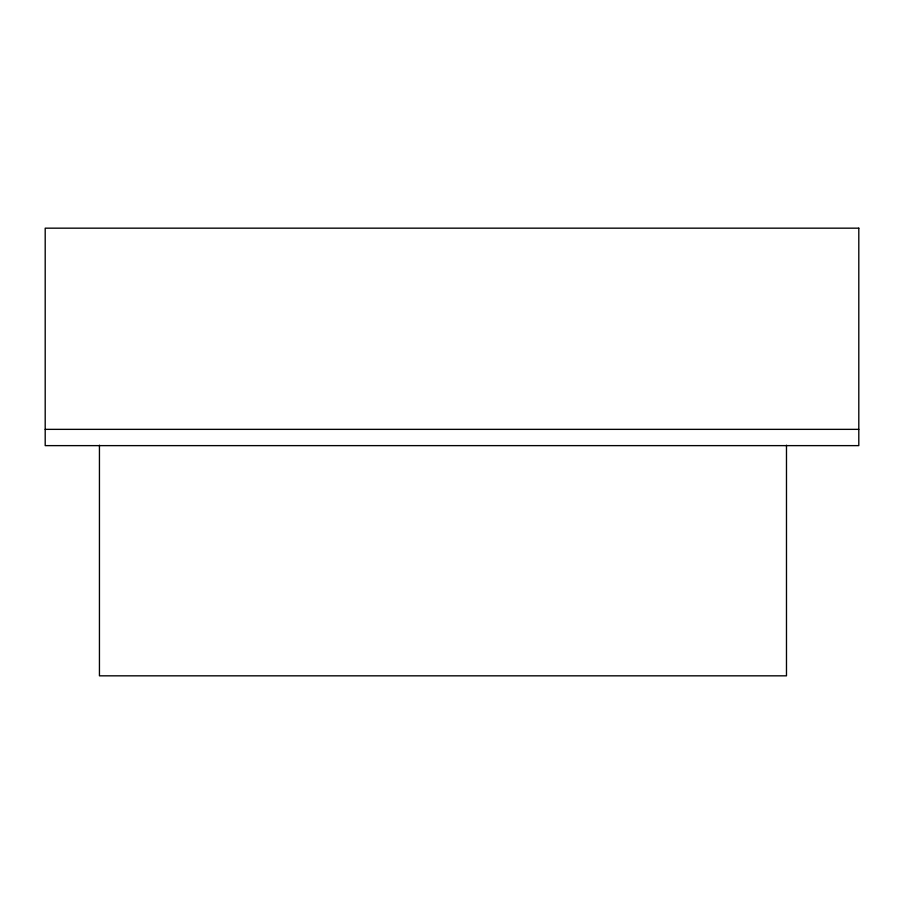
<?xml version="1.0" encoding="UTF-8"?>
<svg xmlns="http://www.w3.org/2000/svg" width="904" height="904" viewBox="0 0 904 904"><rect width="100%" height="100%" fill="white"/><g stroke="black" fill="none" stroke-linecap="round" stroke-linejoin="round"><path stroke-width="1.36" d="M45.2 429.355L858.8 429.355M786.48 445.209L786.48 675.83L99.44 675.83L99.44 445.209M858.8 228.17L45.2 228.17L45.2 445.627L858.8 445.627L858.8 228.17"/></g></svg>
